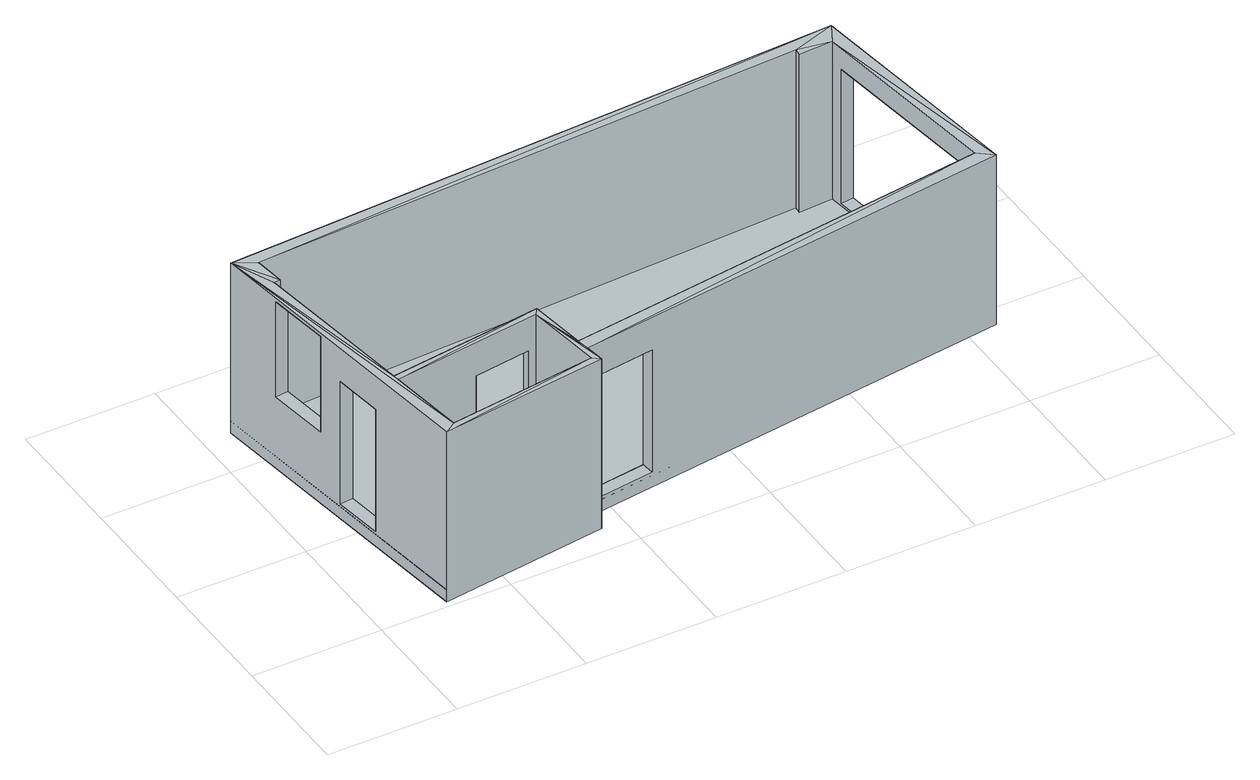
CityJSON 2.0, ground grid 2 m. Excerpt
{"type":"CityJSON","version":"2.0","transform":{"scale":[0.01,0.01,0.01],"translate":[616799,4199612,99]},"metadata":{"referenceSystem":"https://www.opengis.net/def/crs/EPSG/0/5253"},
"CityObjects":{
"object1":{"type":"GenericCityObject","attributes":{"name":"-1_-1_1_Bağımsız Bölüm","geometrySuitability":1001,"integrationState":1004,"independentSectionNumber":"1","takbisPropertyIdentityNumber":-1,"maksIdentityNumber":5114366171,"maksNumaratajIdentityNumber":999420490,"maksIntegrationState":1003,"additionalNote":"-","independentSectionUsage":1006,"partCount":2,"independentSectionPlanNetArea":48,"independentSectionPlanGrossArea":59,"independentSectionCalculatedArea":38.74,"blockName":"-1","propertyLot":"1/5","registeredQuality":"MESKEN","registeredInstallation":"-","registeredFloorDefinition":"ZEMİN KAT","independentSectionCardinalDirection":1003,"class":"BagimsizBolum"},"geometry":[{"type":"MultiSurface","lod":"2","boundaries":[[[0,1,2,3,4,5]],[[6,7,8,9,10,11]],[[12,13,14,15]],[[13,16,17,14]],[[18,19,20,21]],[[22,23,24,25]],[[22,23,19,18]],[[24,25,21,20]],[[16,26,27,17],[23,19,20,24]],[[26,12,15,27]],[[28,29,30,31]],[[32,33,34,35]],[[35,32,28,31]],[[33,34,30,29]],[[36,37,38,39]],[[40,41,42,43]],[[40,41,37,36]],[[42,43,39,38]],[[44,45,46,47],[34,30,31,35],[42,38,37,41]],[[45,48,49,46]],[[48,50,51,49]],[[50,52,53,51]],[[52,54,55,53]],[[54,56,57,55]],[[58,59,60,61]],[[62,63,64,65]],[[65,62,58,61]],[[63,64,60,59]],[[56,66,67,57],[62,58,59,63]],[[68,69,70,71]],[[72,73,74,75]],[[72,73,69,68]],[[74,75,71,70]],[[66,76,77,67],[75,71,68,72]],[[76,78,79,77]],[[78,44,47,79],[25,21,18,22]],[[80,81,0,5],[33,29,28,32],[43,39,36,40]],[[81,82,1,0]],[[82,83,2,1],[65,61,60,64]],[[83,84,3,2],[74,70,69,73]],[[84,85,4,3]],[[85,80,5,4]],[[16,81,13]],[[45,48,81]],[[54,56,52]],[[45,81,44]],[[81,80,13]],[[48,50,81]],[[13,80,12]],[[81,50,82]],[[44,16,78]],[[80,85,12]],[[50,52,82]],[[16,26,78]],[[12,85,26]],[[52,56,82]],[[78,26,76]],[[85,84,26]],[[82,56,83]],[[56,66,83]],[[76,84,66]],[[83,66,84]]]}]}
},
"vertices":[
[44,475,67],[998,523,67],[1046,167,67],[362,75,67],[366,45,67],[107,10,67],[44,475,87],[998,523,87],[1046,167,87],[362,75,87],[366,45,87],[107,10,87],[355,54,352],[125,23,352],[125,23,87],[355,54,87],[109,142,352],[109,142,87],[237,169,92],[239,159,92],[326,171,92],[325,181,92],[237,169,297],[239,159,297],[326,171,297],[325,181,297],[339,173,352],[339,173,87],[76,239,92],[86,163,92],[106,166,92],[96,241,92],[76,239,297],[86,163,297],[106,166,297],[96,241,297],[57,377,187],[77,380,187],[90,284,187],[70,281,187],[57,377,347],[77,380,347],[90,284,347],[70,281,347],[108,152,352],[73,409,352],[73,409,87],[108,152,87],[83,410,352],[83,410,87],[77,457,352],[77,457,87],[930,500,352],[930,500,87],[929,489,352],[929,489,87],[982,492,352],[982,492,87],[984,472,92],[1020,205,92],[1040,208,92],[1004,475,92],[984,472,317],[1020,205,317],[1040,208,317],[1004,475,317],[1023,185,352],[1023,185,87],[379,98,92],[382,78,92],[470,90,92],[468,110,92],[379,98,297],[382,78,297],[470,90,297],[468,110,297],[359,95,352],[359,95,87],[347,184,352],[347,184,87],[107,10,352],[44,475,352],[998,523,352],[1046,167,352],[362,75,352],[366,45,352]
]}
